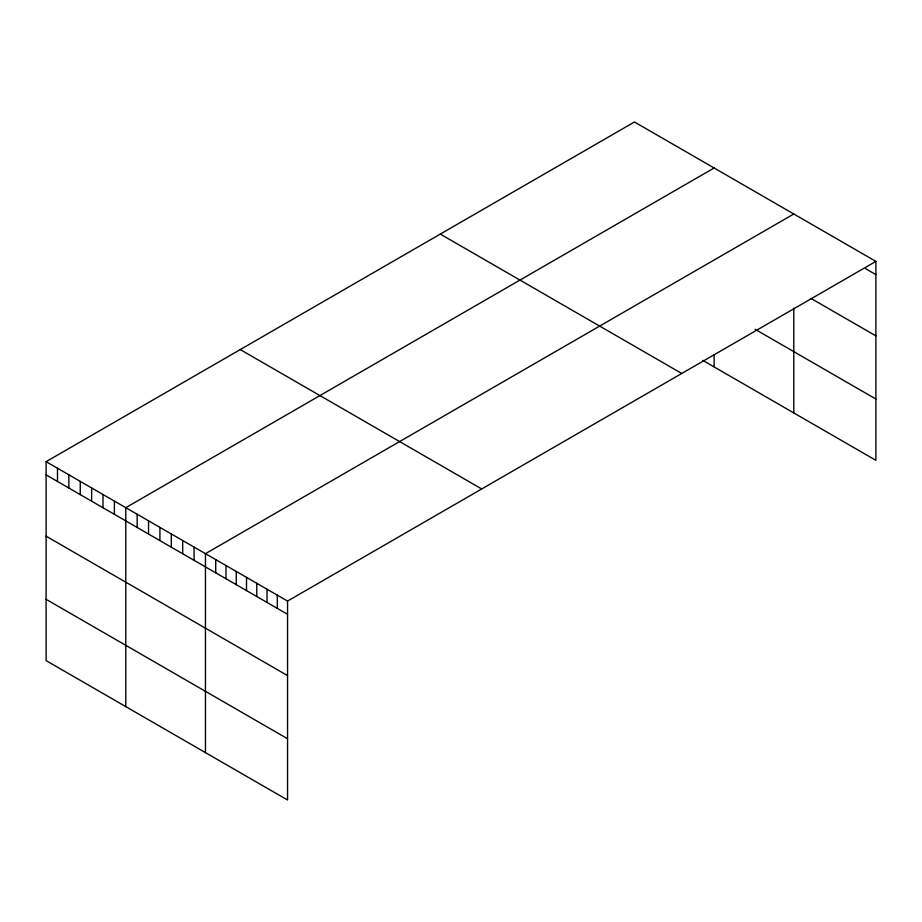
<?xml version="1.0" encoding="UTF-8"?>
<svg xmlns="http://www.w3.org/2000/svg" width="922" height="922" viewBox="0 0 922 922"><rect width="100%" height="100%" fill="white"/><g stroke="black" fill="none" stroke-linecap="round" stroke-linejoin="round"><path stroke-width="1.38" d="M875.9 261.387L287.549 601.063L287.549 800.008L46.1 660.613L46.1 461.668L634.451 121.992L875.9 261.387L875.9 460.332L702.748 360.364M714.124 167.988L125.784 507.676L125.784 706.609M793.807 213.996L205.456 553.673L205.456 752.617M865.643 268.694L875.9 274.618M810.911 298.382L875.9 335.896M755.106 329.304L875.9 399.042M440.29 234.084L681.75 373.479M240.25 349.576L481.71 488.971M46.1 461.668L287.549 601.063M46.1 474.899L287.549 614.294M46.1 536.178L287.549 675.584M46.1 599.323L287.549 738.729M793.807 308.144L793.807 412.941M714.124 354.67L714.124 366.933M277.291 595.139L277.291 608.37M267.023 589.216L267.023 602.446M256.765 583.292L256.765 596.522M246.508 577.368L246.508 590.599M236.239 571.444L236.239 584.675M225.982 565.52L225.982 578.751M215.713 559.596L215.713 572.827M194.069 547.103L194.069 560.322M182.694 540.534L182.694 553.753M171.308 533.953L171.308 547.184M159.921 527.384L159.921 540.615M148.546 520.815L148.546 534.045M137.159 514.245L137.159 527.465M114.397 501.095L114.397 514.326M103.01 494.526L103.01 507.757M91.635 487.957L91.635 501.176M80.249 481.388L80.249 494.607M68.862 474.807L68.862 488.038M57.487 468.238L57.487 481.468"/></g></svg>
